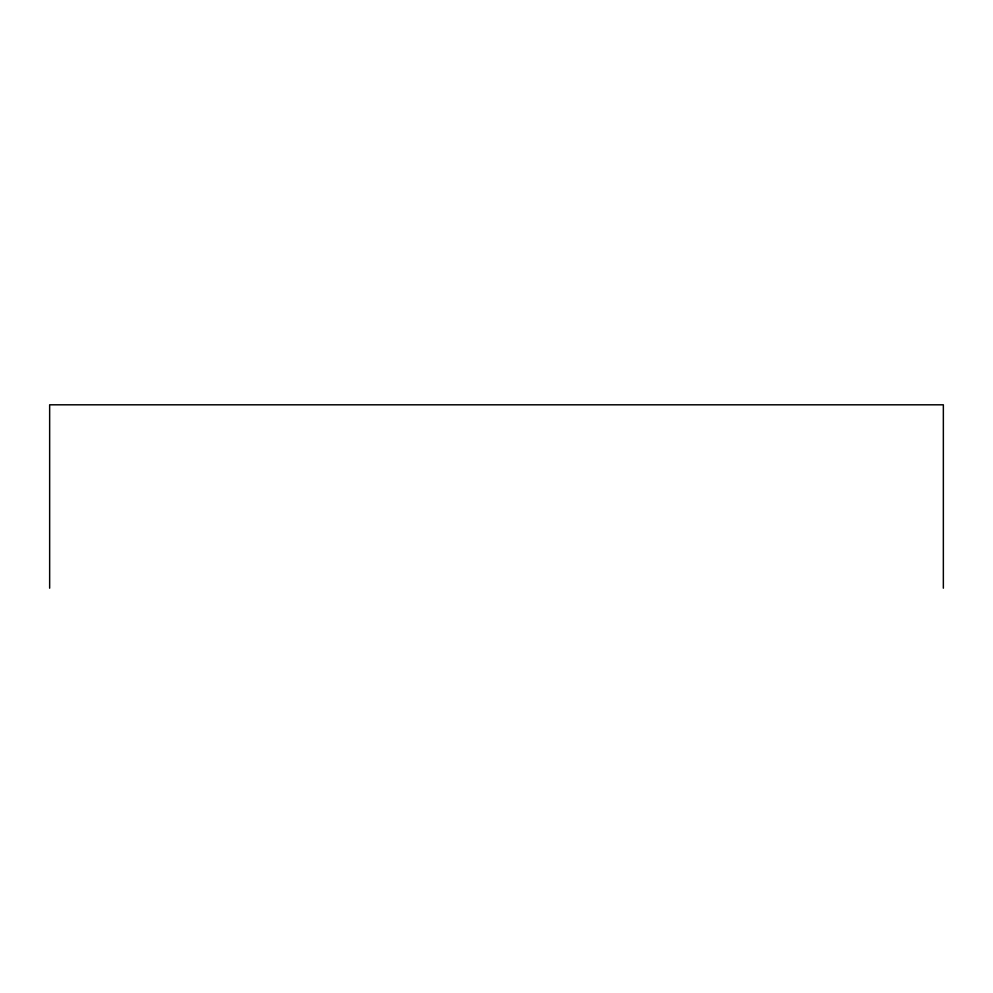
<?xml version="1.0" encoding="UTF-8"?>
<svg xmlns="http://www.w3.org/2000/svg" width="993" height="993" viewBox="0 0 993 993"><rect width="100%" height="100%" fill="white"/><g stroke="black" fill="none" stroke-linecap="round" stroke-linejoin="round"><path stroke-width="1.49" d="M943.35 588.191L943.35 404.809L49.65 404.809L49.65 588.191"/></g></svg>
